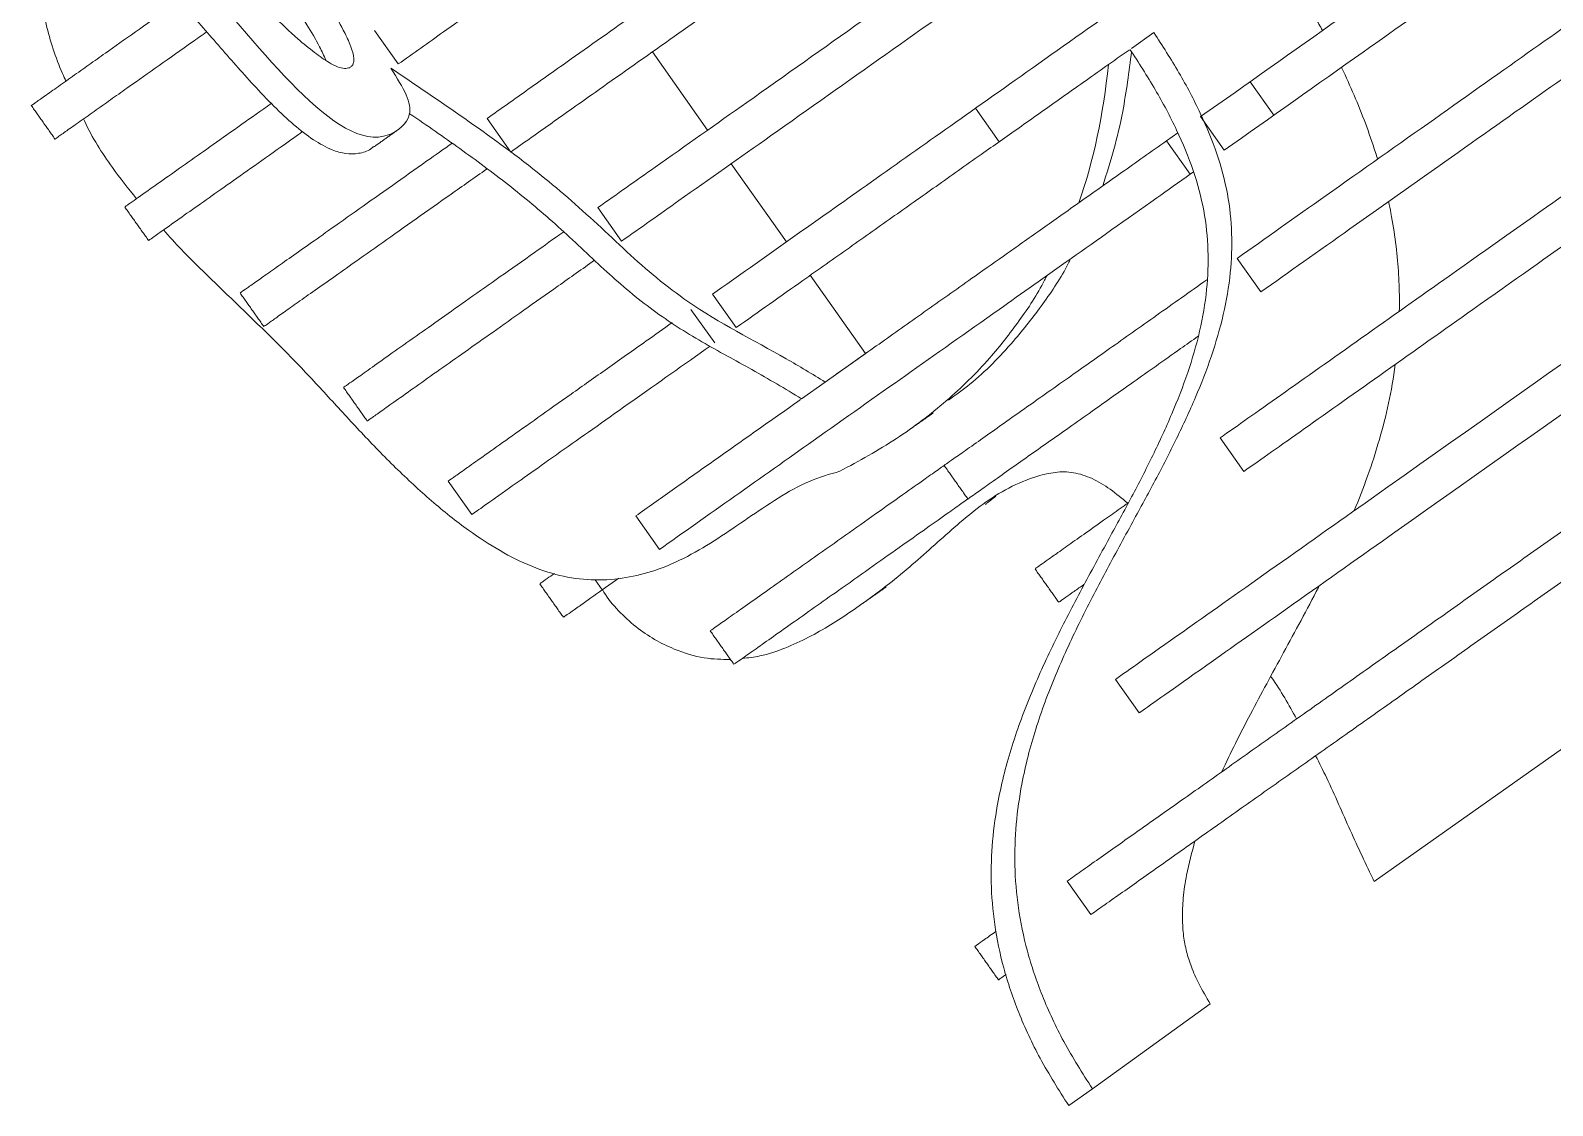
# Model space of a CAD drawing. Header units: millimetres. Extents: x -176 to 2097, y -1009 to 156.
# Drawn here: x -140.1 to -28.8, y -1009.4 to -930.8 of the extents above; entities that cross this region are included whole.
import ezdxf

# ---------------------------------------------------------------- set-up
doc = ezdxf.new("R2010")
doc.units = ezdxf.units.MM

msp = doc.modelspace()

# ---------------------------------------------------------------- linework, layer by layer
at = {"color": 7, "linetype": 'Continuous', "lineweight": 15}
for p, q in [((-114.94, -930.76), (-113.21, -933.21)), ((-57.99, -930.91), (-59.63, -932.07)), ((-94.64, -932.33), (-90.6, -938.05)), ((-50.95, -934.51), (-49.22, -936.96)), ((-71.03, -936.45), (-69.3, -938.9)), ((-106.72, -937.2), (-104.99, -939.65)), ((-54.57, -937.06), (-52.84, -939.51)), ((-56.23, -938.24), (-57.05, -938.82)), ((-55.32, -941.27), (-57.05, -938.82)), ((-106.76, -940.9), (-106.87, -940.74)), ((-106.71, -940.86), (-106.76, -940.9)), ((-88.87, -940.5), (-84.83, -946.21)), ((-55.32, -941.27), (-55.08, -941.1)), ((-98.62, -943.71), (-96.89, -946.16)), ((-51.89, -947.42), (-50.16, -949.87)), ((-83.1, -948.66), (-79.06, -954.38)), ((-90.24, -950.04), (-88.51, -952.48)), ((-90.08, -953.6), (-91.82, -951.15)), ((-41.88, -992.98), (15.51, -952.4)), ((-82, -956.46), (-79.06, -954.38)), ((-83.73, -957.68), (-82, -956.46)), ((-53.15, -960.55), (-51.42, -963)), ((-109.57, -963.7), (-107.83, -966.15)), ((-95.85, -966.25), (-94.12, -968.7)), ((-98.3, -971.66), (-98.82, -970.92)), ((-98.3, -971.66), (-97.08, -970.8)), ((-60.79, -978.2), (-59.05, -980.65)), ((-64.31, -992.94), (-62.58, -995.39)), ((-62.48, -1008.13), (-53.86, -1001.92)), ((-62.48, -1008.13), (-64.21, -1009.35))]:
    msp.add_line(p, q, dxfattribs=at)
for points, knots in [([(-113.21, -933.21), (-112.13, -932.44), (-102.62, -925.72), (-89.45, -916.41), (-71.83, -903.95), (-60.43, -895.9), (-53.85, -891.24), (-49.62, -888.25)], [0.501979, 0.501979, 0.501979, 0.501979, 0.5325634, 0.7651725, 0.8227189, 0.8810637, 1, 1, 1, 1]), ([(-98.62, -943.71), (-97.24, -942.73), (-93.62, -940.18), (-87.18, -935.63), (-79.32, -930.07), (-71.92, -924.84), (-64.19, -919.38), (-57.17, -914.41), (-50.61, -909.77), (-46.45, -906.83), (-43.79, -904.95), (-43.1, -904.46)], [0.4802464, 0.4802464, 0.4802464, 0.4802464, 0.5, 0.53125, 0.5703125, 0.609375, 0.6328125, 0.6640625, 0.6875, 0.71875, 0.7298538, 0.7298538, 0.7298538, 0.7298538]), ([(-96.89, -946.16), (-95.5, -945.18), (-91.89, -942.63), (-85.45, -938.08), (-77.59, -932.52), (-70.19, -927.29), (-62.46, -921.83), (-55.43, -916.86), (-48.88, -912.22), (-44.72, -909.28), (-42.06, -907.4), (-41.37, -906.91)], [0.4802464, 0.4802464, 0.4802464, 0.4802464, 0.5, 0.53125, 0.5703125, 0.609375, 0.6328125, 0.6640625, 0.6875, 0.71875, 0.7298538, 0.7298538, 0.7298538, 0.7298538]), ([(-106.72, -937.2), (-105.72, -936.49), (-103.73, -935.08), (-99.99, -932.43), (-95.48, -929.25), (-90.1, -925.44), (-85.6, -922.26), (-81.99, -919.71), (-79.28, -917.79), (-76.51, -915.83), (-73.67, -913.83), (-70.77, -911.78), (-67.95, -909.79), (-66.17, -908.53), (-65.34, -907.94)], [0, 0, 0, 0, 0.084859, 0.169852, 0.302974, 0.434312, 0.56866, 0.633391, 0.697923, 0.76154, 0.823921, 0.885351, 0.946754, 1, 1, 1, 1]), ([(-130.29, -912.54), (-131.89, -913.22), (-136.71, -908.04), (-139.18, -918.83), (-129.19, -923.06), (-116.8, -941.24), (-111.71, -936.82), (-112.81, -935.02), (-113.75, -933.51)], [0.011907, 0.011907, 0.011907, 0.011907, 0.1477952, 0.2368833, 0.5718197, 0.8726683, 0.9272184, 1, 1, 1, 1]), ([(-104.99, -939.65), (-103.99, -938.94), (-102, -937.53), (-98.25, -934.88), (-93.75, -931.7), (-88.37, -927.89), (-83.87, -924.71), (-80.26, -922.16), (-77.55, -920.24), (-74.78, -918.28), (-71.94, -916.28), (-69.04, -914.23), (-66.22, -912.24), (-64.44, -910.97), (-63.61, -910.39)], [0, 0, 0, 0, 0.084859, 0.169852, 0.302974, 0.434312, 0.56866, 0.633391, 0.697923, 0.76154, 0.823921, 0.885351, 0.946754, 1, 1, 1, 1]), ([(-138.4, -911.85), (-138.47, -911.89), (-138.7, -912.03), (-138.96, -912.48), (-139.3, -913.33), (-139.49, -914.56), (-139.52, -916.07), (-139.26, -917.55), (-138.7, -918.94), (-137.89, -920.21), (-136.74, -921.54), (-135.23, -922.98), (-133.35, -924.64), (-131.18, -926.59), (-128.81, -929.01), (-126.35, -931.85), (-124.18, -934.34), (-122.34, -936.28), (-120.89, -937.65), (-119.47, -938.76), (-118.18, -939.48), (-117.04, -939.8), (-116.08, -939.78), (-115.38, -939.57), (-115.08, -939.3), (-115.01, -939.24)], [0, 0, 0, 0, 0.007489, 0.026826, 0.047913, 0.092091, 0.132269, 0.170654, 0.205252, 0.239423, 0.275556, 0.328852, 0.388864, 0.455726, 0.539037, 0.629544, 0.720713, 0.771923, 0.819761, 0.863484, 0.903214, 0.931647, 0.960242, 0.990965, 1, 1, 1, 1]), ([(-90.24, -950.04), (-86.56, -947.44), (-78.71, -941.88), (-68.21, -934.46), (-51.67, -922.76), (-42.23, -916.09), (-37.19, -912.53), (-36.38, -911.96)], [0.475274, 0.475274, 0.475274, 0.475274, 0.53125, 0.59375, 0.65625, 0.71875, 0.7311144, 0.7311144, 0.7311144, 0.7311144]), ([(-122.23, -923.67), (-122.4, -923.47), (-123.17, -922.52), (-124.64, -920.96), (-126.55, -919.09), (-128.34, -917.55), (-129.85, -916.44), (-131.02, -915.76), (-131.78, -915.49), (-132.22, -915.52), (-132.43, -915.68), (-132.52, -915.95), (-132.52, -916.52), (-132.25, -917.45), (-131.69, -918.6), (-130.96, -919.77), (-129.86, -921.32), (-128.22, -923.34), (-126.22, -925.62), (-124.23, -927.78), (-122.4, -929.66), (-120.77, -931.2), (-119.4, -932.34), (-118.43, -933.03), (-117.69, -933.41), (-117.16, -933.58), (-116.89, -933.51), (-116.76, -933.48)], [0, 0, 0, 0, 0.01947, 0.094044, 0.163942, 0.226447, 0.278908, 0.313289, 0.338445, 0.348058, 0.356638, 0.365568, 0.375734, 0.405829, 0.441536, 0.474145, 0.510883, 0.586341, 0.673076, 0.74306, 0.81197, 0.875473, 0.917101, 0.951932, 0.970937, 0.98666, 1, 1, 1, 1]), ([(-118.5, -932.94), (-118.65, -932.61), (-119.05, -931.72), (-119.94, -930.24), (-121.15, -928.45), (-122.66, -926.43), (-124.42, -924.3), (-126.37, -922.18), (-128.28, -920.31), (-130.07, -918.79), (-131.38, -917.77), (-132.1, -917.39), (-132.26, -917.3)], [0, 0, 0, 0, 0.051639, 0.139737, 0.242215, 0.354166, 0.493817, 0.631145, 0.759863, 0.874965, 0.971573, 1, 1, 1, 1]), ([(-54.57, -937.06), (-51.25, -934.72), (-42.41, -928.47), (-34.03, -922.54), (-29.48, -919.33), (-28.85, -918.88)], [0.1775451, 0.1775451, 0.1775451, 0.1775451, 0.21875, 0.28125, 0.2917685, 0.2917685, 0.2917685, 0.2917685]), ([(-52.84, -939.51), (-49.52, -937.17), (-40.68, -930.92), (-32.3, -924.99), (-27.75, -921.78), (-27.11, -921.33)], [0.1775451, 0.1775451, 0.1775451, 0.1775451, 0.21875, 0.28125, 0.2917685, 0.2917685, 0.2917685, 0.2917685]), ([(-51.89, -947.42), (-49.86, -945.98), (-45.3, -942.76), (-37.31, -937.11), (-30.09, -932), (-24.74, -928.22), (-21.59, -926), (-20.41, -925.16)], [0.5030937, 0.5030937, 0.5030937, 0.5030937, 0.53125, 0.5625, 0.59375, 0.625, 0.6445652, 0.6445652, 0.6445652, 0.6445652]), ([(-45.66, -930.76), (-45.83, -930.45), (-46.67, -928.95), (-47.88, -926.96), (-48.95, -925.34), (-49.32, -924.8), (-49.33, -924.79)], [0.33520092, 0.33520092, 0.33520092, 0.33520092, 0.33812093, 0.34939162, 0.35502697, 0.355218, 0.355218, 0.355218, 0.355218]), ([(-116.76, -933.48), (-116.7, -933.44), (-116.59, -933.37), (-116.48, -933.17), (-116.45, -932.9), (-116.5, -932.42), (-116.76, -931.68), (-117.32, -930.51), (-118.21, -929.01), (-119.26, -927.44), (-120.03, -926.44), (-120.35, -926.01)], [0, 0, 0, 0, 0.0315846, 0.0638689, 0.0990401, 0.1395001, 0.2403213, 0.3688473, 0.5783683, 0.8220882, 1, 1, 1, 1]), ([(-139.54, -927.33), (-139.36, -928.32), (-138.96, -930.5), (-138.22, -932.92), (-137.58, -934.28), (-137.5, -934.46)], [0, 0, 0, 0, 0.417407, 0.921948, 1, 1, 1, 1]), ([(-50.16, -949.87), (-48.13, -948.43), (-43.57, -945.21), (-35.58, -939.56), (-28.36, -934.45), (-23.01, -930.67), (-19.86, -928.45), (-18.68, -927.61)], [0.5030937, 0.5030937, 0.5030937, 0.5030937, 0.53125, 0.5625, 0.59375, 0.625, 0.6445652, 0.6445652, 0.6445652, 0.6445652]), ([(-140.02, -936.24), (-140.02, -936.25), (-140.1, -936.3), (-139.84, -936.12), (-139.23, -935.68), (-138.21, -934.96), (-137.02, -934.12), (-135.82, -933.27), (-134.42, -932.28), (-132.46, -930.9), (-130.54, -929.54), (-129.49, -928.8), (-129.24, -928.62)], [0, 0, 0, 0, 0.006034, 0.108815, 0.211463, 0.31469, 0.418712, 0.522681, 0.625971, 0.787621, 0.949624, 1, 1, 1, 1]), ([(-138.29, -938.69), (-138.29, -938.69), (-138.37, -938.75), (-138.11, -938.57), (-137.5, -938.13), (-136.48, -937.41), (-135.29, -936.57), (-134.09, -935.72), (-132.69, -934.73), (-130.73, -933.35), (-128.71, -931.92), (-127.56, -931.11), (-127.22, -930.87)], [0, 0, 0, 0, 0.005919, 0.106729, 0.207411, 0.30866, 0.410688, 0.512666, 0.613976, 0.772529, 0.931428, 1, 1, 1, 1]), ([(-57.99, -930.91), (-57.36, -931.88), (-56.12, -933.8), (-54.56, -936.77), (-53.32, -939.75), (-52.53, -942.72), (-52.23, -945.65), (-52.35, -948.61), (-52.87, -951.6), (-53.76, -954.63), (-54.93, -957.64), (-56.33, -960.64), (-57.88, -963.66), (-59.64, -966.89), (-61.53, -970.35), (-63.46, -974.07), (-65.21, -977.86), (-66.66, -981.74), (-67.61, -985.39), (-68.09, -988.74), (-68.2, -991.77), (-67.95, -994.88), (-67.29, -998.09), (-66.18, -1001.39), (-64.6, -1004.79), (-63.2, -1006.99), (-62.48, -1008.13)], [0, 0, 0, 0, 0.035306, 0.069645, 0.102963, 0.135605, 0.168436, 0.20234, 0.24094, 0.281686, 0.324533, 0.369233, 0.415409, 0.462606, 0.519902, 0.577111, 0.633442, 0.688248, 0.741132, 0.777722, 0.813499, 0.848825, 0.884274, 0.920632, 0.958854, 1, 1, 1, 1]), ([(-53.15, -960.55), (-51.88, -959.66), (-47.62, -956.65), (-37.17, -949.25), (-27.62, -942.5), (-20.31, -937.34), (-14.28, -933.07), (-11.53, -931.13), (-11.3, -930.97)], [0.2692578, 0.2692578, 0.2692578, 0.2692578, 0.296875, 0.3515625, 0.390625, 0.4375, 0.484375, 0.4886468, 0.4886468, 0.4886468, 0.4886468]), ([(-88.51, -952.48), (-86.88, -951.33), (-84.11, -949.37), (-80.22, -946.63), (-76.91, -944.28), (-73.71, -942.02), (-70.67, -939.87), (-67.68, -937.76), (-64.72, -935.67), (-62.08, -933.8), (-60.37, -932.59), (-59.8, -932.19)], [0, 0, 0, 0, 0.1719439, 0.2932747, 0.4146117, 0.5362737, 0.6582178, 0.7544098, 0.8516695, 0.9500756, 1, 1, 1, 1]), ([(-59.73, -932.14), (-59.1, -933.11), (-57.86, -935.03), (-56.29, -938), (-55.05, -940.97), (-54.26, -943.95), (-53.96, -946.87), (-54.08, -949.83), (-54.6, -952.82), (-55.49, -955.85), (-56.67, -958.86), (-58.06, -961.87), (-59.61, -964.88), (-61.37, -968.11), (-63.26, -971.57), (-65.19, -975.29), (-66.94, -979.08), (-68.39, -982.97), (-69.34, -986.61), (-69.82, -989.97), (-69.93, -992.99), (-69.68, -996.11), (-69.02, -999.31), (-67.91, -1002.61), (-66.33, -1006.02), (-64.93, -1008.22), (-64.21, -1009.35)], [0, 0, 0, 0, 0.035306, 0.069645, 0.102963, 0.135605, 0.168436, 0.20234, 0.24094, 0.281686, 0.324533, 0.369233, 0.415409, 0.462606, 0.519902, 0.577111, 0.633442, 0.688248, 0.741132, 0.777722, 0.813499, 0.848825, 0.884274, 0.920632, 0.958854, 1, 1, 1, 1]), ([(-61.72, -942.12), (-61.44, -941.24), (-60.88, -939.48), (-60.12, -936.23), (-59.8, -933.78), (-59.62, -932.31)], [0, 0, 0, 0, 0.2840993, 0.5705363, 1, 1, 1, 1]), ([(-113.75, -933.51), (-110.17, -935.96), (-104.93, -939.4), (-99.36, -944.22), (-95.81, -947.64), (-91.36, -951.36), (-86.27, -953.88), (-82.95, -955.88), (-82, -956.46)], [-0.2451689, -0.2451689, -0.2451689, -0.2451689, -0.1006705, -0.0381705, -0.0069205, 0.0555795, 0.1493295, 0.1870539, 0.1870539, 0.1870539, 0.1870539]), ([(-51.42, -963), (-50.15, -962.11), (-45.89, -959.1), (-35.44, -951.7), (-25.89, -944.95), (-18.58, -939.79), (-12.55, -935.52), (-9.8, -933.58), (-9.57, -933.42)], [0.2692578, 0.2692578, 0.2692578, 0.2692578, 0.296875, 0.3515625, 0.390625, 0.4375, 0.484375, 0.4886468, 0.4886468, 0.4886468, 0.4886468]), ([(-41.63, -940.17), (-41.68, -940), (-41.96, -939.11), (-42.76, -936.82), (-43.64, -934.79), (-44.26, -933.48), (-44.27, -933.46)], [0.30866857, 0.30866857, 0.30866857, 0.30866857, 0.30994418, 0.31557953, 0.32685023, 0.32705469, 0.32705469, 0.32705469, 0.32705469]), ([(-133.16, -943.64), (-133.17, -943.64), (-133.2, -943.67), (-132.8, -943.38), (-131.74, -942.63), (-130.22, -941.56), (-128.61, -940.42), (-126.78, -939.13), (-124.79, -937.72), (-123.23, -936.62), (-122.49, -936.1)], [0, 0, 0, 0, 0.027371, 0.094663, 0.252827, 0.410669, 0.564609, 0.715695, 0.865403, 1, 1, 1, 1]), ([(-60.79, -978.2), (-59.82, -977.51), (-56.52, -975.19), (-31.99, -957.84), (-17.96, -947.92), (-5.19, -938.89), (-1.93, -936.59)], [0.7493598, 0.7493598, 0.7493598, 0.7493598, 0.7837663, 0.829966, 0.9553853, 1, 1, 1, 1]), ([(-136.22, -937.23), (-136.19, -937.29), (-135.62, -938.53), (-134.35, -940.53), (-132.94, -942.31), (-132.34, -943.06)], [0, 0, 0, 0, 0.030573, 0.588797, 1, 1, 1, 1]), ([(-112.42, -936.82), (-112.23, -936.95), (-110.84, -937.89), (-108.26, -939.69), (-104.71, -942.35), (-101.28, -945.26), (-98.03, -948.42), (-94.63, -951.3), (-91.02, -953.58), (-87.36, -955.51), (-84.94, -956.96), (-83.73, -957.68)], [0, 0, 0, 0, 0.0187406, 0.1427595, 0.2664878, 0.3900006, 0.5139787, 0.6352885, 0.7565748, 0.8786684, 1, 1, 1, 1]), ([(-64.31, -992.94), (-63.98, -992.7), (-62.85, -991.91), (-60.71, -990.39), (-57.77, -988.32), (-54.59, -986.07), (-51.22, -983.68), (-47.7, -981.2), (-44.06, -978.62), (-40.31, -975.97), (-36.49, -973.27), (-32.62, -970.53), (-28.72, -967.77), (-24.82, -965.02), (-20.49, -961.96), (-15.8, -958.64), (-10.83, -955.13), (-6.08, -951.77), (-1.6, -948.6), (2.27, -945.87), (5.54, -943.55), (8.24, -941.65), (10.62, -939.96), (12.67, -938.51), (13.9, -937.65), (14.45, -937.25)], [0, 0, 0, 0, 0.017068, 0.057826, 0.097472, 0.136228, 0.174903, 0.214186, 0.254539, 0.296217, 0.339302, 0.383743, 0.429385, 0.475995, 0.523282, 0.587308, 0.651052, 0.713536, 0.77373, 0.830562, 0.872143, 0.910429, 0.94487, 0.974913, 1, 1, 1, 1]), ([(-131.43, -946.09), (-131.43, -946.09), (-131.47, -946.12), (-131.06, -945.83), (-130, -945.08), (-128.49, -944.01), (-126.87, -942.87), (-125.06, -941.59), (-122.95, -940.1), (-121.3, -938.93), (-120.3, -938.22), (-120.2, -938.15)], [0, 0, 0, 0, 0.026492, 0.091622, 0.244704, 0.397473, 0.546467, 0.692699, 0.837596, 0.982883, 1, 1, 1, 1]), ([(-81.19, -955.88), (-81.18, -955.88), (-80.02, -955.06), (-77.88, -953.55), (-74.57, -951.2), (-71.53, -949.05), (-68.71, -947.06), (-66.17, -945.27), (-63.41, -943.31), (-60.4, -941.19), (-58.17, -939.61), (-57.05, -938.82)], [0, 0, 0, 0, 0.0006952, 0.1616082, 0.3232595, 0.4861482, 0.5893708, 0.6925536, 0.795195, 0.8974271, 1, 1, 1, 1]), ([(-124.74, -949.93), (-124.73, -949.93), (-124.71, -949.91), (-124.27, -949.6), (-123.55, -949.1), (-122.58, -948.4), (-121.39, -947.56), (-119.98, -946.57), (-118.24, -945.34), (-116.11, -943.83), (-113.66, -942.1), (-111.39, -940.49), (-109.9, -939.44), (-109.28, -939)], [0, 0, 0, 0, 0.069904, 0.159791, 0.249569, 0.339368, 0.429186, 0.518923, 0.608575, 0.714555, 0.82066, 0.926336, 1, 1, 1, 1]), ([(-62.58, -995.39), (-62.25, -995.15), (-61.12, -994.36), (-58.98, -992.84), (-56.04, -990.77), (-52.86, -988.51), (-49.49, -986.13), (-45.97, -983.65), (-42.32, -981.07), (-38.58, -978.42), (-34.76, -975.72), (-30.89, -972.98), (-26.99, -970.22), (-23.08, -967.46), (-18.76, -964.4), (-14.07, -961.09), (-9.1, -957.58), (-4.35, -954.22), (0.13, -951.05), (4, -948.32), (7.27, -946), (9.97, -944.1), (12.35, -942.41), (14.4, -940.96), (15.63, -940.1), (16.19, -939.7)], [0, 0, 0, 0, 0.017068, 0.057826, 0.097472, 0.136228, 0.174903, 0.214186, 0.254539, 0.296217, 0.339302, 0.383743, 0.429385, 0.475995, 0.523282, 0.587308, 0.651052, 0.713536, 0.77373, 0.830562, 0.872143, 0.910429, 0.94487, 0.974913, 1, 1, 1, 1]), ([(-59.05, -980.65), (-58.08, -979.96), (-54.79, -977.64), (-30.26, -960.29), (-16.23, -950.37), (-3.46, -941.34), (-0.2, -939.04)], [0.7493598, 0.7493598, 0.7493598, 0.7493598, 0.7837663, 0.829966, 0.9553853, 1, 1, 1, 1]), ([(-123.01, -952.38), (-123, -952.37), (-122.97, -952.36), (-122.53, -952.05), (-121.82, -951.54), (-120.85, -950.85), (-119.66, -950.01), (-118.25, -949.02), (-116.51, -947.79), (-114.38, -946.28), (-111.93, -944.55), (-109.4, -942.76), (-107.64, -941.52), (-106.76, -940.9)], [0, 0, 0, 0, 0.067746, 0.154857, 0.241864, 0.32889, 0.415935, 0.502901, 0.589785, 0.692493, 0.795322, 0.897735, 1, 1, 1, 1]), ([(-94.12, -968.7), (-90.74, -966.31), (-86.56, -963.36), (-82.89, -960.76), (-78.1, -957.37), (-71.55, -952.75), (-61.72, -945.79), (-56.16, -941.86), (-55.32, -941.27)], [0.9281916, 0.9281916, 0.9281916, 0.9281916, 1, 1, 1, 1.09375, 1.15625, 1.1670877, 1.1670877, 1.1670877, 1.1670877]), ([(-40.05, -951.29), (-40.04, -950.98), (-40.03, -949.37), (-40.18, -946.99), (-40.56, -944.56), (-40.77, -943.55), (-40.83, -943.27)], [0.27902112, 0.27902112, 0.27902112, 0.27902112, 0.28176744, 0.29303814, 0.29867348, 0.30078335, 0.30078335, 0.30078335, 0.30078335]), ([(-130.37, -945.34), (-129.94, -945.83), (-128.62, -947.28), (-126.28, -949.52), (-123.49, -952.21), (-120.81, -954.85), (-118.32, -957.54), (-115.91, -960.18), (-113.42, -962.75), (-110.81, -965.17), (-108.26, -967.22), (-105.8, -968.83), (-103.46, -970), (-101.1, -970.75), (-98.78, -971), (-96.55, -970.82), (-94.28, -970.24), (-92.04, -969.25), (-89.82, -967.9), (-87.66, -966.41), (-85.48, -964.94), (-83.3, -963.67), (-81.69, -963.2), (-80.93, -962.98)], [0, 0, 0, 0, 0.027725, 0.083547, 0.139107, 0.19443, 0.244742, 0.29537, 0.346548, 0.397882, 0.448457, 0.489656, 0.530053, 0.57018, 0.61094, 0.652618, 0.694841, 0.745647, 0.797194, 0.849844, 0.902723, 0.9541, 1, 1, 1, 1]), ([(-117.18, -956.83), (-117.18, -956.84), (-117.22, -956.86), (-116.93, -956.66), (-116.26, -956.19), (-115.16, -955.41), (-113.7, -954.37), (-111.97, -953.15), (-110.09, -951.82), (-108.06, -950.38), (-105.8, -948.79), (-103.44, -947.12), (-101.84, -945.99), (-101.12, -945.48)], [0, 0, 0, 0, 0.039371, 0.140782, 0.242359, 0.343832, 0.445294, 0.546822, 0.641261, 0.735617, 0.829792, 0.923972, 1, 1, 1, 1]), ([(-115.44, -959.28), (-115.45, -959.29), (-115.48, -959.31), (-115.2, -959.11), (-114.53, -958.64), (-113.43, -957.86), (-111.96, -956.82), (-110.24, -955.6), (-108.36, -954.27), (-106.32, -952.83), (-104.07, -951.24), (-101.54, -949.45), (-99.76, -948.19), (-98.87, -947.56)], [0, 0, 0, 0, 0.03866, 0.138238, 0.23798, 0.33762, 0.437249, 0.536943, 0.629676, 0.722327, 0.814801, 0.90728, 1, 1, 1, 1]), ([(-72.99, -957.79), (-72.46, -957.41), (-70.74, -956.15), (-68.43, -953.79), (-66.08, -950.79), (-64.71, -948.75), (-64.13, -947.57), (-64.08, -947.46)], [0, 0, 0, 0, 0.145088, 0.473219, 0.725605, 0.974919, 1, 1, 1, 1]), ([(-80.93, -962.98), (-79.53, -962.22), (-76.79, -960.73), (-73.14, -957.94), (-70.15, -955.03), (-67.81, -952.01), (-66.44, -949.98), (-65.87, -948.8), (-65.81, -948.69)], [0, 0, 0, 0, 0.227867, 0.447013, 0.659259, 0.822511, 0.983777, 1, 1, 1, 1]), ([(-73.31, -962.56), (-73.31, -962.56), (-73.36, -962.59), (-73.18, -962.47), (-72.66, -962.1), (-71.64, -961.38), (-70.32, -960.45), (-68.92, -959.45), (-67.47, -958.43), (-65.94, -957.35), (-63.94, -955.94), (-61.28, -954.06), (-57.9, -951.67), (-55.35, -949.86), (-54.11, -948.98)], [0, 0, 0, 0, 0.003439, 0.076337, 0.149164, 0.228599, 0.309522, 0.390518, 0.470728, 0.5503, 0.62956, 0.754492, 0.880465, 1, 1, 1, 1]), ([(-109.57, -963.7), (-109.41, -963.59), (-109.09, -963.37), (-108.2, -962.74), (-106.93, -961.84), (-105.18, -960.6), (-103.06, -959.1), (-100.62, -957.37), (-97.94, -955.48), (-95.44, -953.71), (-93.82, -952.57), (-93.19, -952.12)], [0, 0, 0, 0, 0.114035, 0.227395, 0.342937, 0.45883, 0.575108, 0.691317, 0.807766, 0.924623, 1, 1, 1, 1]), ([(-71.58, -965.01), (-71.58, -965.01), (-71.62, -965.04), (-71.45, -964.92), (-70.92, -964.55), (-69.91, -963.83), (-68.59, -962.9), (-67.18, -961.9), (-65.74, -960.88), (-64.2, -959.8), (-62.21, -958.39), (-59.54, -956.5), (-56.91, -954.64), (-55.18, -953.42), (-54.75, -953.11)], [0, 0, 0, 0, 0.003729, 0.082777, 0.161747, 0.247884, 0.335635, 0.423463, 0.51044, 0.596725, 0.682671, 0.818143, 0.954743, 1, 1, 1, 1]), ([(-107.83, -966.15), (-107.43, -965.87), (-106.02, -964.87), (-100.05, -960.64), (-94.29, -956.57), (-90.41, -953.83)], [0.329695, 0.329695, 0.329695, 0.329695, 0.375, 0.40625, 0.4656192, 0.4656192, 0.4656192, 0.4656192]), ([(-43.34, -965.86), (-42.66, -964.22), (-41.45, -960.91), (-40.6, -957.14), (-40.34, -955.17)], [0.2274427, 0.2274427, 0.2274427, 0.2274427, 0.24795535, 0.26704275, 0.26704275, 0.26704275, 0.26704275]), ([(-95.85, -966.25), (-94.97, -965.63), (-93.23, -964.39), (-90.35, -962.36), (-87.45, -960.31), (-85.23, -958.74), (-84.08, -957.93), (-83.81, -957.73)], [0, 0, 0, 0, 0.231402, 0.463614, 0.696205, 0.928416, 1, 1, 1, 1]), ([(-90.36, -974.62), (-90.37, -974.62), (-90.4, -974.64), (-89.92, -974.3), (-88.99, -973.65), (-87.72, -972.75), (-86.21, -971.68), (-84.54, -970.5), (-82.63, -969.15), (-80.52, -967.66), (-78.34, -966.11), (-76.34, -964.7), (-74.78, -963.6), (-73.77, -962.88), (-73.44, -962.65), (-73.31, -962.56)], [0, 0, 0, 0, 0.033224, 0.109311, 0.186026, 0.262613, 0.340184, 0.419326, 0.499643, 0.600987, 0.700276, 0.795671, 0.886851, 0.956929, 1, 1, 1, 1]), ([(-88.07, -976.67), (-87.63, -976.62), (-86.54, -976.5), (-84.93, -975.93), (-82.66, -974.9), (-80.06, -973.24), (-77.49, -971.37), (-75.43, -969.64), (-73.8, -968.18), (-72.17, -966.73), (-70.48, -965.34), (-68.61, -964.15), (-66.82, -963.4), (-65.22, -963.02), (-63.88, -963.01), (-62.49, -963.47), (-61.15, -964.27), (-60.32, -964.97), (-59.89, -965.32)], [0, 0, 0, 0, 0.039087, 0.098613, 0.157979, 0.274523, 0.391131, 0.460523, 0.529742, 0.598514, 0.667177, 0.737159, 0.809016, 0.849338, 0.887647, 0.924446, 0.961865, 1, 1, 1, 1]), ([(-88.63, -977.07), (-88.64, -977.07), (-88.67, -977.09), (-88.19, -976.75), (-87.26, -976.1), (-85.99, -975.2), (-84.48, -974.13), (-82.81, -972.95), (-80.89, -971.6), (-78.79, -970.11), (-76.6, -968.56), (-74.61, -967.15), (-73.04, -966.05), (-72.03, -965.33), (-71.71, -965.1), (-71.58, -965.01)], [0, 0, 0, 0, 0.033224, 0.109311, 0.186026, 0.262613, 0.340184, 0.419326, 0.499643, 0.600987, 0.700276, 0.795671, 0.886851, 0.956929, 1, 1, 1, 1]), ([(-66.62, -970.08), (-66.63, -970.08), (-66.66, -970.11), (-66.29, -969.84), (-65.74, -969.46), (-64.94, -968.89), (-63.94, -968.18), (-62.64, -967.26), (-61.31, -966.32), (-60.25, -965.57), (-59.85, -965.29)], [0, 0, 0, 0, 0.062117, 0.186798, 0.310251, 0.433059, 0.59026, 0.747984, 0.904725, 1, 1, 1, 1]), ([(-102.83, -971.18), (-102.82, -971.18), (-102.81, -971.17), (-102.42, -970.89), (-101.98, -970.58), (-101.8, -970.45)], [0, 0, 0, 0, 0.293738, 0.703236, 1, 1, 1, 1]), ([(-101.1, -973.63), (-101.09, -973.63), (-101.08, -973.62), (-100.62, -973.3), (-99.78, -972.7), (-98.86, -972.05), (-98.3, -971.66)], [0, 0, 0, 0, 0.16781, 0.401753, 0.635238, 1, 1, 1, 1]), ([(-98.28, -971.64), (-98.25, -971.7), (-97.94, -972.26), (-97.12, -973.21), (-95.87, -974.38), (-94.48, -975.32), (-92.79, -976.13), (-90.9, -976.71), (-89.56, -976.74), (-88.93, -976.75)], [0, 0, 0, 0, 0.016284, 0.1568874, 0.2986832, 0.4413597, 0.5853824, 0.803441, 1, 1, 1, 1]), ([(-64.89, -972.53), (-64.9, -972.53), (-64.93, -972.56), (-64.56, -972.29), (-64, -971.9), (-63.48, -971.53), (-63.13, -971.28), (-63.06, -971.23)], [0, 0, 0, 0, 0.134453, 0.404329, 0.671546, 0.937368, 1, 1, 1, 1]), ([(-53.02, -984.95), (-52.39, -983.59), (-50.97, -980.76), (-48.52, -976.27), (-46.78, -973.07), (-45.92, -971.39), (-45.9, -971.35)], [0.13549326, 0.13549326, 0.13549326, 0.13549326, 0.15778977, 0.18033116, 0.20287256, 0.20342493, 0.20342493, 0.20342493, 0.20342493]), ([(-49.44, -977.97), (-49.42, -978.01), (-48.71, -979), (-48.12, -980.06), (-47.56, -981.09)], [0, 0, 0, 0, 0.034166, 1, 1, 1, 1]), ([(-46.16, -983.78), (-45.89, -984.32), (-44.98, -986.12), (-43.67, -989.22), (-42.48, -991.73), (-41.88, -992.98)], [0, 0, 0, 0, 0.178622, 0.59273, 1, 1, 1, 1]), ([(-53.86, -1001.92), (-54.15, -1001.43), (-54.68, -1000.55), (-55.25, -999.26), (-55.62, -998.09), (-55.84, -996.91), (-55.92, -995.59), (-55.85, -994.09), (-55.58, -992.18), (-55.2, -990.83), (-54.98, -990.01)], [0, 0, 0, 0, 0.122292, 0.219542, 0.305979, 0.395389, 0.498667, 0.622843, 0.770521, 1, 1, 1, 1]), ([(-71.07, -997.72), (-71.03, -997.69), (-70.96, -997.64), (-70.44, -997.27), (-69.82, -996.83), (-69.51, -996.61)], [0, 0, 0, 0, 0.3277409, 0.6688794, 1, 1, 1, 1]), ([(-69.34, -1000.17), (-69.31, -1000.15), (-69.27, -1000.12), (-68.93, -999.88), (-68.79, -999.78)], [0, 0, 0, 0, 0.57714, 1, 1, 1, 1])]:
    msp.add_open_spline(points, degree=3, knots=knots, dxfattribs=at)
for points, degree in [([(-63.46, -943.35), (-62.39, -940.26), (-61.67, -936.89), (-61.31, -933.25)], 3), ([(-140.03, -936.25), (-138.3, -938.7)], 1), ([(-114.99, -939.27), (-113.26, -938.04)], 1), ([(-133.2, -943.67), (-131.46, -946.11)], 1), ([(-124.77, -949.95), (-123.04, -952.4)], 1), ([(-117.21, -956.86), (-115.48, -959.31)], 1), ([(-75.85, -959.94), (-74.11, -958.72)], 1), ([(-73.31, -962.56), (-71.58, -965.01)], 1), ([(-70.3, -965.41), (-69.54, -964.81)], 1), ([(-66.67, -970.12), (-64.94, -972.56)], 1), ([(-102.87, -971.21), (-101.14, -973.66)], 1), ([(-79.29, -972.66), (-77.55, -971.44)], 1), ([(-90.41, -974.65), (-88.68, -977.1)], 1), ([(-71.07, -997.72), (-69.34, -1000.17)], 1)]:
    msp.add_open_spline(points, degree=degree, dxfattribs=at)

doc.saveas('drawing.dxf')
